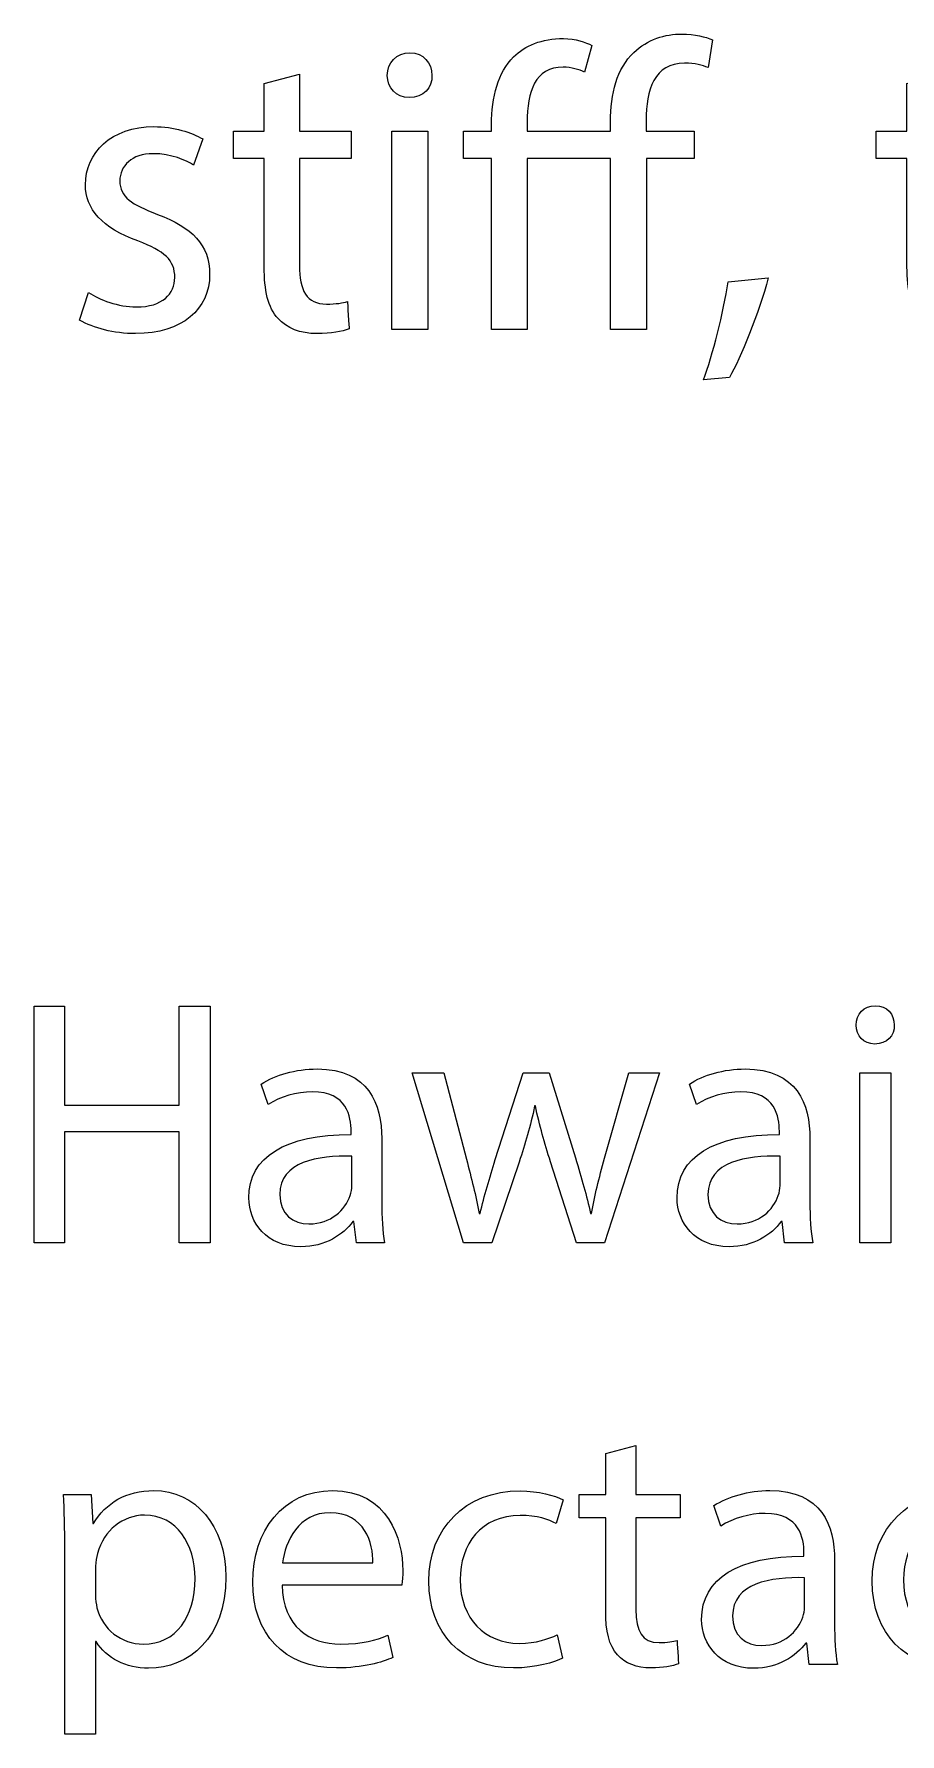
# Model space of a CAD drawing. Header units: millimetres. Extents: x -104 to 108, y -148 to 121.
# Drawn here: x 19.42 to 24.63, y 84.02 to 94.26 of the extents above; entities that cross this region are included whole.
import ezdxf

# ---------------------------------------------------------------- set-up
doc = ezdxf.new("R2010")
doc.units = ezdxf.units.MM
doc.header["$MEASUREMENT"] = 0
doc.layers.add('Capa 1', color=7, linetype='Continuous')

msp = doc.modelspace()

# ---------------------------------------------------------------- linework, layer by layer
at = {"layer": 'Capa 1', "color": 252}
for points, knots in [([(23.1086, 92.4836), (23.1086, 92.4836), (23.1086, 93.5135), (23.1086, 93.5135), (23.1086, 93.5135), (23.1086, 93.5135), (23.3951, 93.5135), (23.3951, 93.5135), (23.3951, 93.5135), (23.3951, 93.5135), (23.3951, 93.679), (23.3951, 93.679), (23.3951, 93.679), (23.3951, 93.679), (23.1062, 93.679), (23.1062, 93.679), (23.1062, 93.679), (23.1062, 93.679), (23.1062, 93.7431), (23.1062, 93.7431), (23.1062, 93.7431), (23.1062, 93.9258), (23.1555, 94.0887), (23.3383, 94.0887), (23.3383, 94.0887), (23.4025, 94.0887), (23.4445, 94.0764), (23.4791, 94.0616), (23.4791, 94.0616), (23.4791, 94.0616), (23.5062, 94.2296), (23.5062, 94.2296), (23.5062, 94.2296), (23.4642, 94.2469), (23.4, 94.2641), (23.321, 94.2641), (23.321, 94.2641), (23.2222, 94.2642), (23.1136, 94.2319), (23.0321, 94.1529), (23.0321, 94.1529), (22.9308, 94.0568), (22.8913, 93.9035), (22.8913, 93.7356), (22.8913, 93.7356), (22.8913, 93.7356), (22.8914, 93.679), (22.8914, 93.679), (22.8914, 93.679), (22.8914, 93.679), (22.3901, 93.679), (22.3901, 93.679), (22.3901, 93.679), (22.3901, 93.679), (22.3901, 93.7308), (22.3901, 93.7308), (22.3901, 93.7308), (22.3901, 93.9185), (22.4369, 94.064), (22.6073, 94.064), (22.6073, 94.064), (22.6568, 94.0641), (22.7036, 94.0492), (22.7357, 94.0344), (22.7357, 94.0344), (22.7357, 94.0344), (22.7802, 94.1949), (22.7802, 94.1949), (22.7802, 94.1949), (22.7432, 94.2148), (22.679, 94.2369), (22.6098, 94.2369), (22.6098, 94.2369), (22.4765, 94.237), (22.3777, 94.1949), (22.3085, 94.1258), (22.3085, 94.1258), (22.2148, 94.032), (22.1752, 93.8862), (22.1752, 93.7183), (22.1752, 93.7183), (22.1752, 93.7183), (22.1752, 93.679), (22.1752, 93.679), (22.1752, 93.679), (22.1752, 93.679), (22.0073, 93.679), (22.0073, 93.679), (22.0073, 93.679), (22.0073, 93.679), (22.0073, 93.5135), (22.0073, 93.5135), (22.0073, 93.5135), (22.0073, 93.5135), (22.1752, 93.5135), (22.1752, 93.5135), (22.1752, 93.5135), (22.1752, 93.5135), (22.1752, 92.4836), (22.1752, 92.4836), (22.1752, 92.4836), (22.1752, 92.4836), (22.3901, 92.4836), (22.3901, 92.4836), (22.3901, 92.4836), (22.3901, 92.4836), (22.3901, 93.5135), (22.3901, 93.5135), (22.3901, 93.5135), (22.3901, 93.5135), (22.8914, 93.5135), (22.8914, 93.5135), (22.8914, 93.5135), (22.8914, 93.5135), (22.8914, 92.4836), (22.8914, 92.4836), (22.8914, 92.4836), (22.8914, 92.4836), (23.1086, 92.4836), (23.1086, 92.4836)], [0, 0, 0, 0, 0.0322581, 0.0322581, 0.0322581, 0.0322581, 0.0645161, 0.0645161, 0.0645161, 0.0645161, 0.0967742, 0.0967742, 0.0967742, 0.0967742, 0.1290323, 0.1290323, 0.1290323, 0.1290323, 0.1612903, 0.1612903, 0.1612903, 0.1612903, 0.1935484, 0.1935484, 0.1935484, 0.1935484, 0.2258065, 0.2258065, 0.2258065, 0.2258065, 0.2580645, 0.2580645, 0.2580645, 0.2580645, 0.2903226, 0.2903226, 0.2903226, 0.2903226, 0.3225806, 0.3225806, 0.3225806, 0.3225807, 0.3548387, 0.3548387, 0.3548387, 0.3548387, 0.3870968, 0.3870968, 0.3870968, 0.3870968, 0.4193548, 0.4193548, 0.4193548, 0.4193548, 0.4516129, 0.4516129, 0.4516129, 0.4516129, 0.483871, 0.483871, 0.483871, 0.483871, 0.516129, 0.516129, 0.516129, 0.516129, 0.5483871, 0.5483871, 0.5483871, 0.5483871, 0.5806452, 0.5806452, 0.5806452, 0.5806452, 0.6129032, 0.6129032, 0.6129032, 0.6129032, 0.6451613, 0.6451613, 0.6451613, 0.6451613, 0.6774194, 0.6774194, 0.6774194, 0.6774194, 0.7096774, 0.7096774, 0.7096774, 0.7096774, 0.7419355, 0.7419355, 0.7419355, 0.7419355, 0.7741935, 0.7741935, 0.7741935, 0.7741936, 0.8064516, 0.8064516, 0.8064516, 0.8064516, 0.8387097, 0.8387097, 0.8387097, 0.8387097, 0.8709677, 0.8709677, 0.8709677, 0.8709678, 0.9032258, 0.9032258, 0.9032258, 0.9032258, 0.9354839, 0.9354839, 0.9354839, 0.9354839, 1, 1, 1, 1]), ([(21.6839, 94.1505), (21.6049, 94.1505), (21.548, 94.0912), (21.548, 94.0146), (21.548, 94.0146), (21.5481, 93.9407), (21.6024, 93.8813), (21.6789, 93.8813), (21.6789, 93.8813), (21.7654, 93.8814), (21.8197, 93.9406), (21.8172, 94.0146), (21.8172, 94.0146), (21.8172, 94.0913), (21.7654, 94.1505), (21.6839, 94.1505)], [0, 0, 0, 0, 0.2, 0.2, 0.2, 0.2, 0.4, 0.4, 0.4, 0.4, 0.6, 0.6, 0.6, 0.6, 1, 1, 1, 1]), ([(20.8071, 93.9653), (20.8071, 93.9653), (20.8071, 93.679), (20.8071, 93.679), (20.8071, 93.679), (20.8071, 93.679), (20.6218, 93.679), (20.6218, 93.679), (20.6218, 93.679), (20.6218, 93.679), (20.6218, 93.5135), (20.6218, 93.5135), (20.6218, 93.5135), (20.6218, 93.5135), (20.8071, 93.5135), (20.8071, 93.5135), (20.8071, 93.5135), (20.8071, 93.5135), (20.8071, 92.8614), (20.8071, 92.8614), (20.8071, 92.8614), (20.8071, 92.7207), (20.8293, 92.6145), (20.891, 92.5503), (20.891, 92.5503), (20.9429, 92.4911), (21.0243, 92.4589), (21.1256, 92.4589), (21.1256, 92.4589), (21.2096, 92.459), (21.2762, 92.4712), (21.3182, 92.4885), (21.3182, 92.4885), (21.3182, 92.4885), (21.3084, 92.6517), (21.3084, 92.6517), (21.3084, 92.6517), (21.2812, 92.6441), (21.2392, 92.6367), (21.1824, 92.6367), (21.1824, 92.6367), (21.0615, 92.6368), (21.0194, 92.7206), (21.0194, 92.8688), (21.0194, 92.8688), (21.0194, 92.8688), (21.0195, 93.5135), (21.0195, 93.5135), (21.0195, 93.5135), (21.0195, 93.5135), (21.3306, 93.5135), (21.3306, 93.5135), (21.3306, 93.5135), (21.3306, 93.5135), (21.3306, 93.679), (21.3306, 93.679), (21.3306, 93.679), (21.3306, 93.679), (21.0195, 93.679), (21.0195, 93.679), (21.0195, 93.679), (21.0195, 93.679), (21.0195, 94.0221), (21.0195, 94.0221), (21.0195, 94.0221), (21.0195, 94.0221), (20.8071, 93.9653), (20.8071, 93.9653)], [0, 0, 0, 0, 0.0555556, 0.0555556, 0.0555556, 0.0555556, 0.1111111, 0.1111111, 0.1111111, 0.1111111, 0.1666667, 0.1666667, 0.1666667, 0.1666667, 0.2222222, 0.2222222, 0.2222222, 0.2222222, 0.2777778, 0.2777778, 0.2777778, 0.2777778, 0.3333333, 0.3333333, 0.3333333, 0.3333333, 0.3888889, 0.3888889, 0.3888889, 0.3888889, 0.4444444, 0.4444444, 0.4444444, 0.4444445, 0.5, 0.5, 0.5, 0.5, 0.5555556, 0.5555556, 0.5555556, 0.5555556, 0.6111111, 0.6111111, 0.6111111, 0.6111111, 0.6666667, 0.6666667, 0.6666667, 0.6666667, 0.7222222, 0.7222222, 0.7222222, 0.7222222, 0.7777778, 0.7777778, 0.7777778, 0.7777778, 0.8333333, 0.8333333, 0.8333333, 0.8333333, 0.8888889, 0.8888889, 0.8888889, 0.8888889, 1, 1, 1, 1]), ([(24.6768, 93.9653), (24.6768, 93.9653), (24.6768, 93.679), (24.6768, 93.679), (24.6768, 93.679), (24.6768, 93.679), (24.4916, 93.679), (24.4916, 93.679), (24.4916, 93.679), (24.4916, 93.679), (24.4916, 93.5135), (24.4916, 93.5135), (24.4916, 93.5135), (24.4916, 93.5135), (24.6768, 93.5135), (24.6768, 93.5135), (24.6768, 93.5135), (24.6768, 93.5135), (24.6768, 92.8614), (24.6768, 92.8614), (24.6768, 92.8614), (24.6768, 92.7207), (24.699, 92.6145), (24.7607, 92.5503), (24.7607, 92.5503), (24.8126, 92.4911), (24.8941, 92.4589), (24.9953, 92.4589), (24.9953, 92.4589), (25.0793, 92.459), (25.146, 92.4712), (25.1879, 92.4885), (25.1879, 92.4885), (25.1879, 92.4885), (25.1781, 92.6517), (25.1781, 92.6517), (25.1781, 92.6517), (25.151, 92.6441), (25.1089, 92.6367), (25.0521, 92.6367), (25.0521, 92.6367), (24.9312, 92.6368), (24.8891, 92.7206), (24.8891, 92.8688), (24.8891, 92.8688), (24.8891, 92.8688), (24.8892, 93.5135), (24.8892, 93.5135), (24.8892, 93.5135), (24.8892, 93.5135), (25.2004, 93.5135), (25.2004, 93.5135), (25.2004, 93.5135), (25.2004, 93.5135), (25.2004, 93.679), (25.2004, 93.679), (25.2004, 93.679), (25.2004, 93.679), (24.8892, 93.679), (24.8892, 93.679), (24.8892, 93.679), (24.8892, 93.679), (24.8892, 94.0221), (24.8892, 94.0221), (24.8892, 94.0221), (24.8892, 94.0221), (24.6768, 93.9653), (24.6768, 93.9653)], [0, 0, 0, 0, 0.0555556, 0.0555556, 0.0555556, 0.0555556, 0.1111111, 0.1111111, 0.1111111, 0.1111111, 0.1666667, 0.1666667, 0.1666667, 0.1666667, 0.2222222, 0.2222222, 0.2222222, 0.2222222, 0.2777778, 0.2777778, 0.2777778, 0.2777778, 0.3333333, 0.3333333, 0.3333333, 0.3333333, 0.3888889, 0.3888889, 0.3888889, 0.3888889, 0.4444444, 0.4444444, 0.4444444, 0.4444445, 0.5, 0.5, 0.5, 0.5, 0.5555556, 0.5555556, 0.5555556, 0.5555556, 0.6111111, 0.6111111, 0.6111111, 0.6111111, 0.6666667, 0.6666667, 0.6666667, 0.6666667, 0.7222222, 0.7222222, 0.7222222, 0.7222222, 0.7777778, 0.7777778, 0.7777778, 0.7777778, 0.8333333, 0.8333333, 0.8333333, 0.8333333, 0.8888889, 0.8888889, 0.8888889, 0.8888889, 1, 1, 1, 1]), ([(19.6959, 92.5405), (19.7799, 92.4911), (19.9009, 92.4589), (20.0317, 92.4589), (20.0317, 92.4589), (20.3157, 92.459), (20.4787, 92.6071), (20.4787, 92.817), (20.4787, 92.817), (20.4788, 92.9948), (20.3725, 93.0985), (20.1651, 93.1775), (20.1651, 93.1775), (20.0095, 93.2369), (19.9379, 93.2812), (19.9379, 93.38), (19.9379, 93.38), (19.9379, 93.469), (20.0095, 93.543), (20.1379, 93.543), (20.1379, 93.543), (20.2491, 93.543), (20.3355, 93.5035), (20.3824, 93.4738), (20.3824, 93.4738), (20.3824, 93.4738), (20.4368, 93.6319), (20.4368, 93.6319), (20.4368, 93.6319), (20.3701, 93.6714), (20.2639, 93.706), (20.1428, 93.706), (20.1428, 93.706), (19.8861, 93.706), (19.7305, 93.5479), (19.7305, 93.3553), (19.7305, 93.3553), (19.7305, 93.2122), (19.8317, 93.0935), (20.0465, 93.017), (20.0465, 93.017), (20.2071, 92.9578), (20.2688, 92.9009), (20.2688, 92.7972), (20.2688, 92.7972), (20.2688, 92.6985), (20.1947, 92.6194), (20.0367, 92.6194), (20.0367, 92.6194), (19.9281, 92.6195), (19.8144, 92.6639), (19.7502, 92.7058), (19.7502, 92.7058), (19.7502, 92.7058), (19.6959, 92.5405), (19.6959, 92.5405)], [0, 0, 0, 0, 0.0666667, 0.0666667, 0.0666667, 0.0666667, 0.1333333, 0.1333333, 0.1333333, 0.1333333, 0.2, 0.2, 0.2, 0.2, 0.2666667, 0.2666667, 0.2666667, 0.2666667, 0.3333333, 0.3333333, 0.3333333, 0.3333333, 0.4, 0.4, 0.4, 0.4, 0.4666667, 0.4666667, 0.4666667, 0.4666667, 0.5333333, 0.5333333, 0.5333333, 0.5333333, 0.6, 0.6, 0.6, 0.6, 0.6666667, 0.6666667, 0.6666667, 0.6666667, 0.7333333, 0.7333333, 0.7333333, 0.7333333, 0.8, 0.8, 0.8, 0.8, 0.8666667, 0.8666667, 0.8666667, 0.8666667, 1, 1, 1, 1]), ([(21.7926, 92.4836), (21.7926, 92.4836), (21.7926, 93.679), (21.7926, 93.679), (21.7926, 93.679), (21.7926, 93.679), (21.5752, 93.679), (21.5752, 93.679), (21.5752, 93.679), (21.5752, 93.679), (21.5752, 92.4836), (21.5752, 92.4836), (21.5752, 92.4836), (21.5752, 92.4836), (21.7926, 92.4836), (21.7926, 92.4836)], [0, 0, 0, 0, 0.2, 0.2, 0.2, 0.2, 0.4, 0.4, 0.4, 0.4, 0.6, 0.6, 0.6, 0.6, 1, 1, 1, 1]), ([(23.6076, 92.1947), (23.6768, 92.3107), (23.7853, 92.5848), (23.8421, 92.7947), (23.8421, 92.7947), (23.8421, 92.7947), (23.6002, 92.7701), (23.6002, 92.7701), (23.6002, 92.7701), (23.573, 92.5899), (23.5063, 92.3255), (23.452, 92.1798), (23.452, 92.1798), (23.452, 92.1798), (23.6076, 92.1947), (23.6076, 92.1947)], [0, 0, 0, 0, 0.2, 0.2, 0.2, 0.2, 0.4, 0.4, 0.4, 0.4, 0.6, 0.6, 0.6, 0.6, 1, 1, 1, 1]), ([(19.4213, 88.4071), (19.4213, 88.4071), (19.4213, 86.9803), (19.4213, 86.9803), (19.4213, 86.9803), (19.4213, 86.9803), (19.6054, 86.9803), (19.6054, 86.9803), (19.6054, 86.9803), (19.6054, 86.9803), (19.6054, 87.6492), (19.6054, 87.6492), (19.6054, 87.6492), (19.6054, 87.6492), (20.2954, 87.6492), (20.2954, 87.6492), (20.2954, 87.6492), (20.2954, 87.6492), (20.2954, 86.9803), (20.2954, 86.9803), (20.2954, 86.9803), (20.2954, 86.9803), (20.4817, 86.9803), (20.4817, 86.9803), (20.4817, 86.9803), (20.4817, 86.9803), (20.4817, 88.4071), (20.4817, 88.4071), (20.4817, 88.4071), (20.4817, 88.4071), (20.2954, 88.4071), (20.2954, 88.4071), (20.2954, 88.4071), (20.2954, 88.4071), (20.2954, 87.8102), (20.2954, 87.8102), (20.2954, 87.8102), (20.2954, 87.8102), (19.6054, 87.8102), (19.6054, 87.8102), (19.6054, 87.8102), (19.6054, 87.8102), (19.6054, 88.4071), (19.6054, 88.4071), (19.6054, 88.4071), (19.6054, 88.4071), (19.4213, 88.4071), (19.4213, 88.4071)], [0, 0, 0, 0, 0.0769231, 0.0769231, 0.0769231, 0.0769231, 0.1538462, 0.1538462, 0.1538462, 0.1538462, 0.2307692, 0.2307692, 0.2307692, 0.2307692, 0.3076923, 0.3076923, 0.3076923, 0.3076923, 0.3846154, 0.3846154, 0.3846154, 0.3846154, 0.4615385, 0.4615385, 0.4615385, 0.4615385, 0.5384615, 0.5384615, 0.5384615, 0.5384615, 0.6153846, 0.6153846, 0.6153846, 0.6153846, 0.6923077, 0.6923077, 0.6923077, 0.6923077, 0.7692308, 0.7692308, 0.7692308, 0.7692308, 0.8461538, 0.8461538, 0.8461538, 0.8461539, 1, 1, 1, 1]), ([(24.4864, 88.4091), (24.4187, 88.4091), (24.37, 88.3583), (24.37, 88.2927), (24.37, 88.2927), (24.37, 88.2293), (24.4165, 88.1784), (24.4822, 88.1784), (24.4822, 88.1784), (24.5562, 88.1785), (24.6028, 88.2292), (24.6007, 88.2927), (24.6007, 88.2927), (24.6007, 88.3583), (24.5562, 88.4091), (24.4864, 88.4091)], [0, 0, 0, 0, 0.2, 0.2, 0.2, 0.2, 0.4, 0.4, 0.4, 0.4, 0.6, 0.6, 0.6, 0.6, 1, 1, 1, 1]), ([(21.5317, 86.9803), (21.519, 87.0502), (21.5147, 87.137), (21.5147, 87.2259), (21.5147, 87.2259), (21.5147, 87.2259), (21.5147, 87.609), (21.5147, 87.609), (21.5147, 87.609), (21.5147, 87.8143), (21.4385, 88.0281), (21.1252, 88.0281), (21.1252, 88.0281), (20.9961, 88.0281), (20.8733, 87.9921), (20.7886, 87.9371), (20.7886, 87.9371), (20.7886, 87.9371), (20.831, 87.8143), (20.831, 87.8143), (20.831, 87.8143), (20.903, 87.861), (21.0024, 87.8905), (21.0977, 87.8905), (21.0977, 87.8905), (21.3072, 87.8905), (21.3305, 87.7381), (21.3305, 87.6534), (21.3305, 87.6534), (21.3305, 87.6534), (21.3305, 87.6324), (21.3305, 87.6324), (21.3305, 87.6324), (20.9348, 87.6344), (20.7146, 87.4989), (20.7146, 87.2513), (20.7146, 87.2513), (20.7146, 87.1031), (20.8204, 86.957), (21.0278, 86.957), (21.0278, 86.957), (21.1739, 86.9571), (21.2839, 87.029), (21.3411, 87.1094), (21.3411, 87.1094), (21.3411, 87.1094), (21.3475, 87.1095), (21.3475, 87.1095), (21.3475, 87.1095), (21.3475, 87.1095), (21.3623, 86.9803), (21.3623, 86.9803), (21.3623, 86.9803), (21.3623, 86.9803), (21.5317, 86.9803), (21.5317, 86.9803)], [0, 0, 0, 0, 0.0666667, 0.0666667, 0.0666667, 0.0666667, 0.1333333, 0.1333333, 0.1333333, 0.1333333, 0.2, 0.2, 0.2, 0.2, 0.2666667, 0.2666667, 0.2666667, 0.2666667, 0.3333333, 0.3333333, 0.3333333, 0.3333333, 0.4, 0.4, 0.4, 0.4, 0.4666667, 0.4666667, 0.4666667, 0.4666667, 0.5333333, 0.5333333, 0.5333333, 0.5333333, 0.6, 0.6, 0.6, 0.6, 0.6666667, 0.6666667, 0.6666667, 0.6666667, 0.7333333, 0.7333333, 0.7333333, 0.7333333, 0.8, 0.8, 0.8, 0.8, 0.8666667, 0.8666667, 0.8666667, 0.8666667, 1, 1, 1, 1]), ([(21.6987, 88.0048), (21.6987, 88.0048), (22.0078, 86.9803), (22.0078, 86.9803), (22.0078, 86.9803), (22.0078, 86.9803), (22.1772, 86.9803), (22.1772, 86.9803), (22.1772, 86.9803), (22.1772, 86.9803), (22.3423, 87.4673), (22.3423, 87.4673), (22.3423, 87.4673), (22.3782, 87.5772), (22.4099, 87.6831), (22.4353, 87.8058), (22.4353, 87.8058), (22.4353, 87.8058), (22.4396, 87.8058), (22.4396, 87.8058), (22.4396, 87.8058), (22.465, 87.6852), (22.4946, 87.5836), (22.5306, 87.4693), (22.5306, 87.4693), (22.5306, 87.4693), (22.6873, 86.9803), (22.6873, 86.9803), (22.6873, 86.9803), (22.6873, 86.9803), (22.8566, 86.9803), (22.8566, 86.9803), (22.8566, 86.9803), (22.8566, 86.9803), (23.1868, 88.0048), (23.1868, 88.0048), (23.1868, 88.0048), (23.1868, 88.0048), (23.0027, 88.0048), (23.0027, 88.0048), (23.0027, 88.0048), (23.0027, 88.0048), (22.8566, 87.4905), (22.8566, 87.4905), (22.8566, 87.4905), (22.8227, 87.3698), (22.7952, 87.2618), (22.7782, 87.1581), (22.7782, 87.1581), (22.7782, 87.1581), (22.7719, 87.1581), (22.7719, 87.1581), (22.7719, 87.1581), (22.7487, 87.2619), (22.719, 87.3698), (22.6809, 87.4926), (22.6809, 87.4926), (22.6809, 87.4926), (22.5222, 88.0048), (22.5222, 88.0048), (22.5222, 88.0048), (22.5222, 88.0048), (22.3655, 88.0048), (22.3655, 88.0048), (22.3655, 88.0048), (22.3655, 88.0048), (22.1983, 87.482), (22.1983, 87.482), (22.1983, 87.482), (22.1645, 87.372), (22.1305, 87.2618), (22.1073, 87.1581), (22.1073, 87.1581), (22.1073, 87.1581), (22.101, 87.1581), (22.101, 87.1581), (22.101, 87.1581), (22.0819, 87.2641), (22.0543, 87.3698), (22.0247, 87.4841), (22.0247, 87.4841), (22.0247, 87.4841), (21.8892, 88.0048), (21.8892, 88.0048), (21.8892, 88.0048), (21.8892, 88.0048), (21.6987, 88.0048), (21.6987, 88.0048)], [0, 0, 0, 0, 0.0434783, 0.0434783, 0.0434783, 0.0434783, 0.0869565, 0.0869565, 0.0869565, 0.0869565, 0.1304348, 0.1304348, 0.1304348, 0.1304348, 0.173913, 0.173913, 0.173913, 0.1739131, 0.2173913, 0.2173913, 0.2173913, 0.2173913, 0.2608696, 0.2608696, 0.2608696, 0.2608696, 0.3043478, 0.3043478, 0.3043478, 0.3043478, 0.3478261, 0.3478261, 0.3478261, 0.3478261, 0.3913043, 0.3913043, 0.3913043, 0.3913044, 0.4347826, 0.4347826, 0.4347826, 0.4347826, 0.4782609, 0.4782609, 0.4782609, 0.4782609, 0.5217391, 0.5217391, 0.5217391, 0.5217391, 0.5652174, 0.5652174, 0.5652174, 0.5652174, 0.6086957, 0.6086957, 0.6086957, 0.6086957, 0.6521739, 0.6521739, 0.6521739, 0.6521739, 0.6956522, 0.6956522, 0.6956522, 0.6956522, 0.7391304, 0.7391304, 0.7391304, 0.7391304, 0.7826087, 0.7826087, 0.7826087, 0.7826087, 0.826087, 0.826087, 0.826087, 0.826087, 0.8695652, 0.8695652, 0.8695652, 0.8695652, 0.9130435, 0.9130435, 0.9130435, 0.9130435, 1, 1, 1, 1]), ([(24.1098, 86.9803), (24.0971, 87.0502), (24.0928, 87.137), (24.0928, 87.2259), (24.0928, 87.2259), (24.0928, 87.2259), (24.0928, 87.609), (24.0928, 87.609), (24.0928, 87.609), (24.0928, 87.8143), (24.0166, 88.0281), (23.7033, 88.0281), (23.7033, 88.0281), (23.5742, 88.0281), (23.4514, 87.9921), (23.3667, 87.9371), (23.3667, 87.9371), (23.3667, 87.9371), (23.4091, 87.8143), (23.4091, 87.8143), (23.4091, 87.8143), (23.4811, 87.861), (23.5805, 87.8905), (23.6758, 87.8905), (23.6758, 87.8905), (23.8853, 87.8905), (23.9086, 87.7381), (23.9086, 87.6534), (23.9086, 87.6534), (23.9086, 87.6534), (23.9086, 87.6324), (23.9086, 87.6324), (23.9086, 87.6324), (23.5129, 87.6344), (23.2927, 87.4989), (23.2927, 87.2513), (23.2927, 87.2513), (23.2927, 87.1031), (23.3985, 86.957), (23.6059, 86.957), (23.6059, 86.957), (23.752, 86.9571), (23.862, 87.029), (23.9192, 87.1094), (23.9192, 87.1094), (23.9192, 87.1094), (23.9256, 87.1095), (23.9256, 87.1095), (23.9256, 87.1095), (23.9256, 87.1095), (23.9404, 86.9803), (23.9404, 86.9803), (23.9404, 86.9803), (23.9404, 86.9803), (24.1098, 86.9803), (24.1098, 86.9803)], [0, 0, 0, 0, 0.0666667, 0.0666667, 0.0666667, 0.0666667, 0.1333333, 0.1333333, 0.1333333, 0.1333333, 0.2, 0.2, 0.2, 0.2, 0.2666667, 0.2666667, 0.2666667, 0.2666667, 0.3333333, 0.3333333, 0.3333333, 0.3333333, 0.4, 0.4, 0.4, 0.4, 0.4666667, 0.4666667, 0.4666667, 0.4666667, 0.5333333, 0.5333333, 0.5333333, 0.5333333, 0.6, 0.6, 0.6, 0.6, 0.6666667, 0.6666667, 0.6666667, 0.6666667, 0.7333333, 0.7333333, 0.7333333, 0.7333333, 0.8, 0.8, 0.8, 0.8, 0.8666667, 0.8666667, 0.8666667, 0.8666667, 1, 1, 1, 1]), ([(24.5796, 86.9803), (24.5796, 86.9803), (24.5796, 88.0048), (24.5796, 88.0048), (24.5796, 88.0048), (24.5796, 88.0048), (24.3933, 88.0048), (24.3933, 88.0048), (24.3933, 88.0048), (24.3933, 88.0048), (24.3933, 86.9803), (24.3933, 86.9803), (24.3933, 86.9803), (24.3933, 86.9803), (24.5796, 86.9803), (24.5796, 86.9803)], [0, 0, 0, 0, 0.2, 0.2, 0.2, 0.2, 0.4, 0.4, 0.4, 0.4, 0.6, 0.6, 0.6, 0.6, 1, 1, 1, 1]), ([(21.3348, 87.3254), (21.3348, 87.3063), (21.3305, 87.2851), (21.3242, 87.2661), (21.3242, 87.2661), (21.2945, 87.1793), (21.2099, 87.0946), (21.0765, 87.0946), (21.0765, 87.0946), (20.9813, 87.0946), (20.9008, 87.1518), (20.9008, 87.2724), (20.9008, 87.2724), (20.9008, 87.4714), (21.1315, 87.5074), (21.3347, 87.5031), (21.3347, 87.5031), (21.3347, 87.5031), (21.3348, 87.3254), (21.3348, 87.3254)], [0, 0, 0, 0, 0.1666667, 0.1666667, 0.1666667, 0.1666667, 0.3333333, 0.3333333, 0.3333333, 0.3333333, 0.5, 0.5, 0.5, 0.5, 0.6666667, 0.6666667, 0.6666667, 0.6666667, 1, 1, 1, 1]), ([(23.9129, 87.3254), (23.9129, 87.3063), (23.9086, 87.2851), (23.9023, 87.2661), (23.9023, 87.2661), (23.8726, 87.1793), (23.788, 87.0946), (23.6546, 87.0946), (23.6546, 87.0946), (23.5594, 87.0946), (23.4789, 87.1518), (23.4789, 87.2724), (23.4789, 87.2724), (23.4789, 87.4714), (23.7096, 87.5074), (23.9128, 87.5031), (23.9128, 87.5031), (23.9128, 87.5031), (23.9129, 87.3254), (23.9129, 87.3254)], [0, 0, 0, 0, 0.1666667, 0.1666667, 0.1666667, 0.1666667, 0.3333333, 0.3333333, 0.3333333, 0.3333333, 0.5, 0.5, 0.5, 0.5, 0.6666667, 0.6666667, 0.6666667, 0.6666667, 1, 1, 1, 1]), ([(22.863, 85.7103), (22.863, 85.7103), (22.863, 85.4648), (22.863, 85.4648), (22.863, 85.4648), (22.863, 85.4648), (22.7042, 85.4648), (22.7042, 85.4648), (22.7042, 85.4648), (22.7042, 85.4648), (22.7042, 85.323), (22.7042, 85.323), (22.7042, 85.323), (22.7042, 85.323), (22.863, 85.323), (22.863, 85.323), (22.863, 85.323), (22.863, 85.323), (22.863, 84.7642), (22.863, 84.7642), (22.863, 84.7642), (22.863, 84.6435), (22.882, 84.5525), (22.9349, 84.4975), (22.9349, 84.4975), (22.9795, 84.4467), (23.0492, 84.4192), (23.136, 84.4192), (23.136, 84.4192), (23.2081, 84.4193), (23.2651, 84.4297), (23.3011, 84.4446), (23.3011, 84.4446), (23.3011, 84.4446), (23.2927, 84.5844), (23.2927, 84.5844), (23.2927, 84.5844), (23.2694, 84.578), (23.2334, 84.5716), (23.1847, 84.5716), (23.1847, 84.5716), (23.0811, 84.5717), (23.045, 84.6435), (23.045, 84.7705), (23.045, 84.7705), (23.045, 84.7705), (23.045, 85.323), (23.045, 85.323), (23.045, 85.323), (23.045, 85.323), (23.3117, 85.323), (23.3117, 85.323), (23.3117, 85.323), (23.3117, 85.323), (23.3117, 85.4648), (23.3117, 85.4648), (23.3117, 85.4648), (23.3117, 85.4648), (23.045, 85.4648), (23.045, 85.4648), (23.045, 85.4648), (23.045, 85.4648), (23.045, 85.7591), (23.045, 85.7591), (23.045, 85.7591), (23.045, 85.7591), (22.863, 85.7103), (22.863, 85.7103)], [0, 0, 0, 0, 0.0555556, 0.0555556, 0.0555556, 0.0555556, 0.1111111, 0.1111111, 0.1111111, 0.1111111, 0.1666667, 0.1666667, 0.1666667, 0.1666667, 0.2222222, 0.2222222, 0.2222222, 0.2222222, 0.2777778, 0.2777778, 0.2777778, 0.2777778, 0.3333333, 0.3333333, 0.3333333, 0.3333333, 0.3888889, 0.3888889, 0.3888889, 0.3888889, 0.4444444, 0.4444444, 0.4444444, 0.4444445, 0.5, 0.5, 0.5, 0.5, 0.5555556, 0.5555556, 0.5555556, 0.5555556, 0.6111111, 0.6111111, 0.6111111, 0.6111111, 0.6666667, 0.6666667, 0.6666667, 0.6666667, 0.7222222, 0.7222222, 0.7222222, 0.7222222, 0.7777778, 0.7777778, 0.7777778, 0.7777778, 0.8333333, 0.8333333, 0.8333333, 0.8333333, 0.8888889, 0.8888889, 0.8888889, 0.8888889, 1, 1, 1, 1]), ([(19.6074, 84.0212), (19.6074, 84.0212), (19.7916, 84.0212), (19.7916, 84.0212), (19.7916, 84.0212), (19.7916, 84.0212), (19.7916, 84.578), (19.7916, 84.578), (19.7916, 84.578), (19.7916, 84.578), (19.7957, 84.578), (19.7957, 84.578), (19.7957, 84.578), (19.8571, 84.4764), (19.9756, 84.417), (20.1111, 84.417), (20.1111, 84.417), (20.3524, 84.4171), (20.5768, 84.5991), (20.5768, 84.9674), (20.5768, 84.9674), (20.5768, 85.2785), (20.3905, 85.4881), (20.1429, 85.4881), (20.1429, 85.4881), (19.9757, 85.4881), (19.855, 85.414), (19.7788, 85.2891), (19.7788, 85.2891), (19.7788, 85.2891), (19.7746, 85.2892), (19.7746, 85.2892), (19.7746, 85.2892), (19.7746, 85.2892), (19.7662, 85.4648), (19.7662, 85.4648), (19.7662, 85.4648), (19.7662, 85.4648), (19.5989, 85.4648), (19.5989, 85.4648), (19.5989, 85.4648), (19.6031, 85.3674), (19.6073, 85.2616), (19.6073, 85.1304), (19.6073, 85.1304), (19.6073, 85.1304), (19.6074, 84.0212), (19.6074, 84.0212)], [0, 0, 0, 0, 0.0769231, 0.0769231, 0.0769231, 0.0769231, 0.1538462, 0.1538462, 0.1538462, 0.1538462, 0.2307692, 0.2307692, 0.2307692, 0.2307692, 0.3076923, 0.3076923, 0.3076923, 0.3076923, 0.3846154, 0.3846154, 0.3846154, 0.3846154, 0.4615385, 0.4615385, 0.4615385, 0.4615385, 0.5384615, 0.5384615, 0.5384615, 0.5384615, 0.6153846, 0.6153846, 0.6153846, 0.6153846, 0.6923077, 0.6923077, 0.6923077, 0.6923077, 0.7692308, 0.7692308, 0.7692308, 0.7692308, 0.8461538, 0.8461538, 0.8461538, 0.8461539, 1, 1, 1, 1]), ([(21.6351, 84.9187), (21.6373, 84.9378), (21.6415, 84.9674), (21.6415, 85.0055), (21.6415, 85.0055), (21.6415, 85.194), (21.5526, 85.4881), (21.2182, 85.4881), (21.2182, 85.4881), (20.9198, 85.4881), (20.7377, 85.2447), (20.7377, 84.9356), (20.7377, 84.9356), (20.7377, 84.6266), (20.9261, 84.4192), (21.2414, 84.4192), (21.2414, 84.4192), (21.4045, 84.4193), (21.5166, 84.453), (21.5822, 84.4827), (21.5822, 84.4827), (21.5822, 84.4827), (21.5505, 84.6161), (21.5505, 84.6161), (21.5505, 84.6161), (21.4807, 84.5864), (21.4002, 84.5631), (21.2668, 84.5631), (21.2668, 84.5631), (21.0806, 84.5631), (20.9197, 84.6668), (20.9155, 84.9187), (20.9155, 84.9187), (20.9155, 84.9187), (21.6351, 84.9187), (21.6351, 84.9187)], [0, 0, 0, 0, 0.1, 0.1, 0.1, 0.1, 0.2, 0.2, 0.2, 0.2, 0.3, 0.3, 0.3, 0.3, 0.4, 0.4, 0.4, 0.4, 0.5, 0.5, 0.5, 0.5, 0.6, 0.6, 0.6, 0.6, 0.7, 0.7, 0.7, 0.7, 0.8, 0.8, 0.8, 0.8, 1, 1, 1, 1]), ([(22.5708, 84.6181), (22.5178, 84.5949), (22.4479, 84.5673), (22.3421, 84.5673), (22.3421, 84.5673), (22.139, 84.5673), (21.9865, 84.7134), (21.9865, 84.9504), (21.9865, 84.9504), (21.9866, 85.1642), (22.1135, 85.3378), (22.3485, 85.3378), (22.3485, 85.3378), (22.4501, 85.3378), (22.5199, 85.3145), (22.5644, 85.2891), (22.5644, 85.2891), (22.5644, 85.2891), (22.6067, 85.4331), (22.6067, 85.4331), (22.6067, 85.4331), (22.5559, 85.4585), (22.4585, 85.486), (22.3485, 85.486), (22.3485, 85.486), (22.0141, 85.4861), (21.7981, 85.2574), (21.7981, 84.942), (21.7981, 84.942), (21.7982, 84.6288), (21.9992, 84.4192), (22.3082, 84.4192), (22.3082, 84.4192), (22.4459, 84.4193), (22.5538, 84.453), (22.6025, 84.4784), (22.6025, 84.4784), (22.6025, 84.4784), (22.5708, 84.6181), (22.5708, 84.6181)], [0, 0, 0, 0, 0.0909091, 0.0909091, 0.0909091, 0.0909091, 0.1818182, 0.1818182, 0.1818182, 0.1818182, 0.2727273, 0.2727273, 0.2727273, 0.2727273, 0.3636364, 0.3636364, 0.3636364, 0.3636364, 0.4545455, 0.4545455, 0.4545455, 0.4545455, 0.5454545, 0.5454545, 0.5454545, 0.5454546, 0.6363636, 0.6363636, 0.6363636, 0.6363636, 0.7272727, 0.7272727, 0.7272727, 0.7272727, 0.8181818, 0.8181818, 0.8181818, 0.8181818, 1, 1, 1, 1]), ([(24.2577, 84.4403), (24.245, 84.5102), (24.2407, 84.597), (24.2407, 84.6859), (24.2407, 84.6859), (24.2407, 84.6859), (24.2407, 85.069), (24.2407, 85.069), (24.2407, 85.069), (24.2407, 85.2743), (24.1645, 85.4881), (23.8512, 85.4881), (23.8512, 85.4881), (23.7221, 85.4881), (23.5993, 85.4521), (23.5147, 85.3971), (23.5147, 85.3971), (23.5147, 85.3971), (23.557, 85.2743), (23.557, 85.2743), (23.557, 85.2743), (23.629, 85.321), (23.7285, 85.3505), (23.8237, 85.3505), (23.8237, 85.3505), (24.0333, 85.3505), (24.0565, 85.1981), (24.0565, 85.1134), (24.0565, 85.1134), (24.0565, 85.1134), (24.0566, 85.0924), (24.0566, 85.0924), (24.0566, 85.0924), (23.6608, 85.0944), (23.4406, 84.9589), (23.4406, 84.7113), (23.4406, 84.7113), (23.4406, 84.5631), (23.5464, 84.417), (23.7539, 84.417), (23.7539, 84.417), (23.8999, 84.4171), (24.01, 84.489), (24.0671, 84.5694), (24.0671, 84.5694), (24.0671, 84.5694), (24.0735, 84.5695), (24.0735, 84.5695), (24.0735, 84.5695), (24.0735, 84.5695), (24.0883, 84.4403), (24.0883, 84.4403), (24.0883, 84.4403), (24.0883, 84.4403), (24.2577, 84.4403), (24.2577, 84.4403)], [0, 0, 0, 0, 0.0666667, 0.0666667, 0.0666667, 0.0666667, 0.1333333, 0.1333333, 0.1333333, 0.1333333, 0.2, 0.2, 0.2, 0.2, 0.2666667, 0.2666667, 0.2666667, 0.2666667, 0.3333333, 0.3333333, 0.3333333, 0.3333333, 0.4, 0.4, 0.4, 0.4, 0.4666667, 0.4666667, 0.4666667, 0.4666667, 0.5333333, 0.5333333, 0.5333333, 0.5333333, 0.6, 0.6, 0.6, 0.6, 0.6666667, 0.6666667, 0.6666667, 0.6666667, 0.7333333, 0.7333333, 0.7333333, 0.7333333, 0.8, 0.8, 0.8, 0.8, 0.8666667, 0.8666667, 0.8666667, 0.8666667, 1, 1, 1, 1]), ([(25.2401, 84.6181), (25.1871, 84.5949), (25.1172, 84.5673), (25.0114, 84.5673), (25.0114, 84.5673), (24.8083, 84.5673), (24.6558, 84.7134), (24.6558, 84.9504), (24.6558, 84.9504), (24.6559, 85.1642), (24.7828, 85.3378), (25.0177, 85.3378), (25.0177, 85.3378), (25.1194, 85.3378), (25.1892, 85.3145), (25.2336, 85.2891), (25.2336, 85.2891), (25.2336, 85.2891), (25.276, 85.4331), (25.276, 85.4331), (25.276, 85.4331), (25.2252, 85.4585), (25.1278, 85.486), (25.0177, 85.486), (25.0177, 85.486), (24.6833, 85.4861), (24.4674, 85.2574), (24.4674, 84.942), (24.4674, 84.942), (24.4674, 84.6288), (24.6685, 84.4192), (24.9775, 84.4192), (24.9775, 84.4192), (25.1151, 84.4193), (25.2231, 84.453), (25.2717, 84.4784), (25.2717, 84.4784), (25.2717, 84.4784), (25.2401, 84.6181), (25.2401, 84.6181)], [0, 0, 0, 0, 0.0909091, 0.0909091, 0.0909091, 0.0909091, 0.1818182, 0.1818182, 0.1818182, 0.1818182, 0.2727273, 0.2727273, 0.2727273, 0.2727273, 0.3636364, 0.3636364, 0.3636364, 0.3636364, 0.4545455, 0.4545455, 0.4545455, 0.4545455, 0.5454545, 0.5454545, 0.5454545, 0.5454546, 0.6363636, 0.6363636, 0.6363636, 0.6363636, 0.7272727, 0.7272727, 0.7272727, 0.7272727, 0.8181818, 0.8181818, 0.8181818, 0.8181818, 1, 1, 1, 1]), ([(19.7916, 85.033), (19.7916, 85.0584), (19.7978, 85.0859), (19.8042, 85.1092), (19.8042, 85.1092), (19.8402, 85.2489), (19.9587, 85.3399), (20.0857, 85.3399), (20.0857, 85.3399), (20.2826, 85.34), (20.3905, 85.1642), (20.3905, 84.9589), (20.3905, 84.9589), (20.3905, 84.7241), (20.2762, 84.5631), (20.0794, 84.5631), (20.0794, 84.5631), (19.946, 84.5631), (19.8338, 84.652), (19.8, 84.7811), (19.8, 84.7811), (19.7957, 84.8044), (19.7915, 84.8298), (19.7915, 84.8573), (19.7915, 84.8573), (19.7915, 84.8573), (19.7916, 85.033), (19.7916, 85.033)], [0, 0, 0, 0, 0.125, 0.125, 0.125, 0.125, 0.25, 0.25, 0.25, 0.25, 0.375, 0.375, 0.375, 0.375, 0.5, 0.5, 0.5, 0.5, 0.625, 0.625, 0.625, 0.625, 0.75, 0.75, 0.75, 0.75, 1, 1, 1, 1]), ([(20.9176, 85.0521), (20.9325, 85.1813), (21.015, 85.3547), (21.2033, 85.3547), (21.2033, 85.3547), (21.4129, 85.3547), (21.4637, 85.1706), (21.4616, 85.052), (21.4616, 85.052), (21.4616, 85.052), (20.9176, 85.0521), (20.9176, 85.0521)], [0, 0, 0, 0, 0.25, 0.25, 0.25, 0.25, 0.5, 0.5, 0.5, 0.5, 1, 1, 1, 1]), ([(24.0608, 84.7854), (24.0608, 84.7663), (24.0565, 84.7451), (24.0502, 84.7261), (24.0502, 84.7261), (24.0206, 84.6393), (23.9359, 84.5546), (23.8025, 84.5546), (23.8025, 84.5546), (23.7073, 84.5546), (23.6269, 84.6118), (23.6269, 84.7324), (23.6269, 84.7324), (23.6269, 84.9314), (23.8576, 84.9674), (24.0608, 84.9631), (24.0608, 84.9631), (24.0608, 84.9631), (24.0608, 84.7854), (24.0608, 84.7854)], [0, 0, 0, 0, 0.1666667, 0.1666667, 0.1666667, 0.1666667, 0.3333333, 0.3333333, 0.3333333, 0.3333333, 0.5, 0.5, 0.5, 0.5, 0.6666667, 0.6666667, 0.6666667, 0.6666667, 1, 1, 1, 1])]:
    msp.add_open_spline(points, degree=3, knots=knots, dxfattribs=at)

doc.saveas('drawing.dxf')
